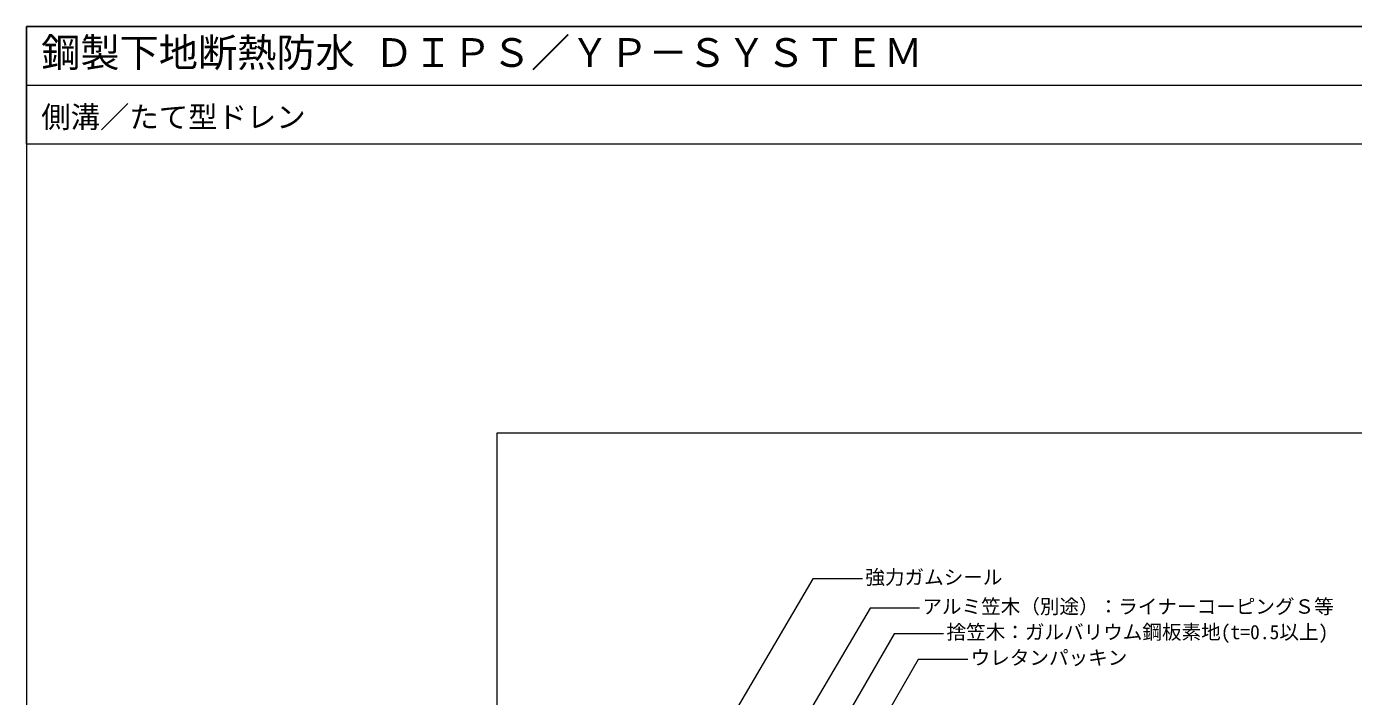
# Model space of a CAD drawing. Units: millimetres, scale not verified. Extents: x -1380 to 1380, y -955 to 955.
# Drawn here: x -1380 to -25, y 271 to 955 of the extents above; entities that cross this region are included whole.
import ezdxf
from ezdxf.enums import TextEntityAlignment as Align

# ---------------------------------------------------------------- set-up
doc = ezdxf.new("R2010")
doc.units = ezdxf.units.MM
doc.header["$LTSCALE"] = 3
for name, color, linetype, lineweight in [('0-0_0', 7, 'Continuous', 9), ('0-4_MOJI', 7, 'Continuous', 18), ('0-D_WAKU', 7, 'Continuous', 18)]:
    doc.layers.add(name, color=color, linetype=linetype, lineweight=lineweight)
doc.styles.add('ＭＳ ゴシック', font='')
doc.styles.get('ＭＳ ゴシック').set_extended_font_data('MS Gothic')

msp = doc.modelspace()

# ---------------------------------------------------------------- linework, layer by layer
at = {"layer": '0-0_0', "lineweight": 18}
msp.add_line((-1379.626, 895.18), (1380.374, 895.18), dxfattribs=at)
msp.add_lwpolyline([(-899.626, -659.82), (900.374, -659.82), (900.374, 540.18), (-899.626, 540.18)], close=True, dxfattribs=at)
at = {"layer": '0-4_MOJI'}
for points in [[(-526.237, 391.248), (-576.675, 391.248), (-675.833, 222.548)], [(-467.968, 361.326), (-518.406, 361.326), (-587.949, 243.012)], [(-443.329, 335.207), (-493.767, 335.207), (-561.754, 217.45)], [(-418.69, 309.087), (-469.128, 309.087), (-537.115, 191.33)]]:
    msp.add_lwpolyline(points, dxfattribs=at)
at = {"layer": '0-D_WAKU'}
for points in [[(1380.374, 835.18), (-1379.626, 835.18), (-1379.626, 955.18), (1380.374, 955.18)], [(-1379.626, -954.82), (1380.374, -954.82), (1380.374, 955.18), (-1379.626, 955.18)]]:
    msp.add_lwpolyline(points, close=True, dxfattribs=at)

# ---------------------------------------------------------------- texts
at = {"layer": '0-4_MOJI', "style": 'ＭＳ ゴシック'}
for s, p in [('強力ガムシール', (-523.237, 381.248)), ('アルミ笠木（別途）：ライナーコーピングＳ等', (-464.968, 351.326)), ('捨笠木：ガルバリウム鋼板素地(t=0.5以上)', (-440.329, 325.207)), ('ウレタンパッキン', (-415.69, 299.087))]:
    msp.add_text(s, height=14.66, dxfattribs=at).set_placement(p, align=Align.BOTTOM_LEFT)
at = {"layer": '0-D_WAKU', "style": 'ＭＳ ゴシック'}
for s, height, p in [('鋼製下地断熱防水 ＤＩＰＳ／ＹＰ－ＳＹＳＴＥＭ', 29.33, (-1364.626, 905.18)), ('側溝／たて型ドレン', 21.99, (-1364.626, 845.18))]:
    msp.add_text(s, height=height, dxfattribs=at).set_placement(p, align=Align.BOTTOM_LEFT)

doc.saveas('drawing.dxf')
